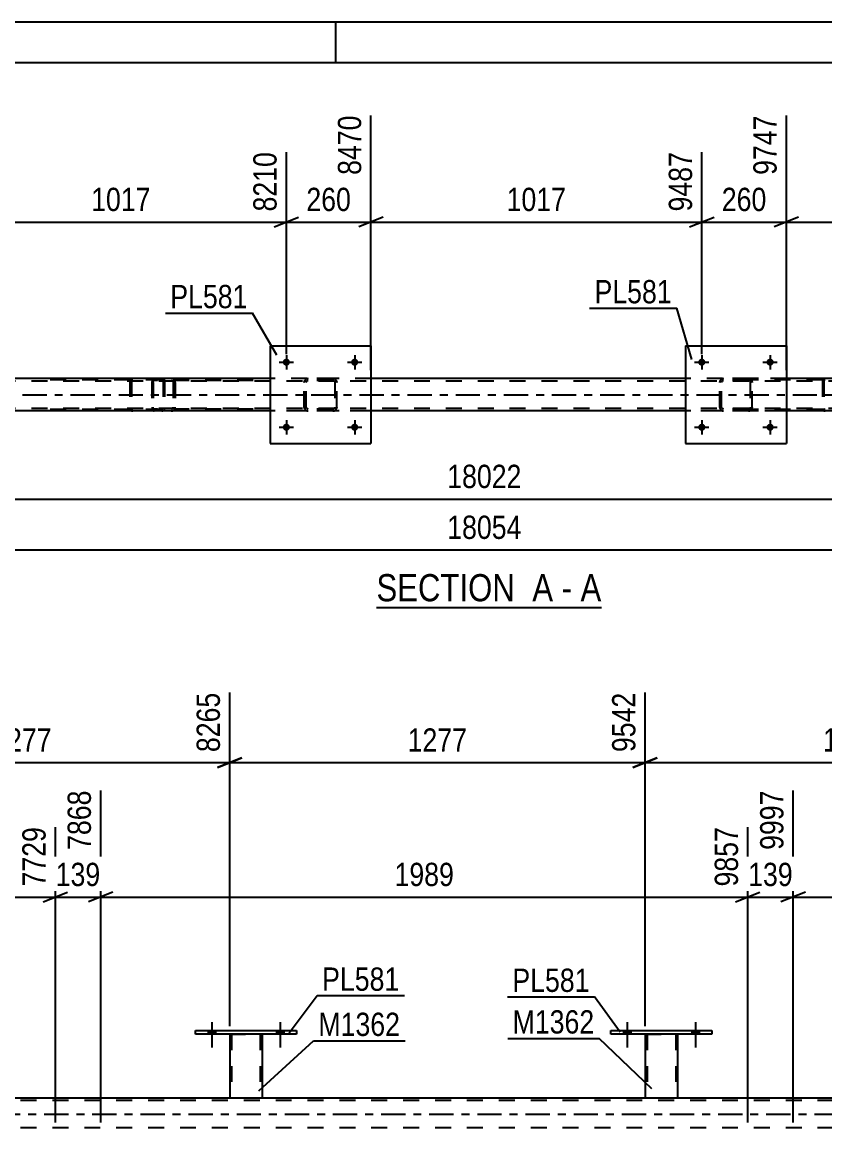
# Model space of a CAD drawing. Header units: millimetres. Extents: x 0 to 841, y 0 to 594.
# Drawn here: x 382.4 to 481.1, y 458 to 594 of the extents above; entities that cross this region are included whole.
import ezdxf

# ---------------------------------------------------------------- set-up
doc = ezdxf.new("R2010")
doc.units = ezdxf.units.MM
doc.linetypes.add('DXK_LINE_DOT2', pattern=[3.9198, 1.9599, -1.9599])
doc.linetypes.add('DXK_LINE_DOT3', pattern=[5.9187, 2.979, -0.9799, 0.9799, -0.9799])
doc.styles.add('Arial Narrow', font='ARIALN.TTF', dxfattribs={"height": 0.2})

# ---------------------------------------------------------------- blocks, each defined once
blk = doc.blocks.new('Unknown-318884928-1133')
at = {"color": 5, "linetype": 'Continuous'}
for p, q in [((841, 594), (0, 594)), ((421, 589), (421, 594)), ((836, 589), (5, 589))]:
    blk.add_line(p, q, dxfattribs=at)
blk = doc.blocks.new('Unknown-318884928-11 - 2854')
at = {"color": 6, "linetype": 'Continuous'}
blk.add_line((425.98, 522.01), (453.63, 522.01), dxfattribs=at)
at = {"color": 0, "linetype": 'Continuous'}
for points in [[(444.09, 522.76), (444.09, 526.26), (425.98, 526.26), (425.98, 522.76)], [(447.69, 522.76), (447.69, 526.26), (445.14, 526.26), (445.14, 522.76)], [(450.02, 522.76), (450.02, 526.26), (448.74, 526.26), (448.74, 522.76)], [(453.63, 522.76), (453.63, 526.26), (451.07, 526.26), (451.07, 522.76)]]:
    blk.add_wipeout(points, dxfattribs=at)
at = {"color": 7, "linetype": 'Continuous', "style": 'Arial Narrow'}
for s, p in [('SECTION ', (425.98, 522.76)), ('A', (445.14, 522.76)), ('A', (451.07, 522.76)), ('-', (448.74, 522.76))]:
    blk.add_text(s, height=3.34, dxfattribs=at).set_placement(p)
blk = doc.blocks.new('Bolt-318884928-2862 - 2854')
at = {"linetype": 'Continuous'}
for points in [[(415.34, 544.17, -1), (414.46, 544.17, -1)], [(423.74, 544.17, -1), (422.86, 544.17, -1)]]:
    blk.add_hatch(color=1, dxfattribs=at).paths.add_polyline_path(points)
at = {"color": 1, "linetype": 'Continuous'}
for p, q in [((414.02, 544.17), (415.78, 544.17)), ((414.9, 545.05), (414.9, 543.29)), ((422.42, 544.17), (424.18, 544.17)), ((423.3, 545.05), (423.3, 543.29))]:
    blk.add_line(p, q, dxfattribs=at)
blk = doc.blocks.new('Bolt-318884928-2863 - 2854')
at = {"linetype": 'Continuous'}
for points in [[(415.34, 552.17, -1), (414.46, 552.17, -1)], [(423.74, 552.17, -1), (422.86, 552.17, -1)]]:
    blk.add_hatch(color=1, dxfattribs=at).paths.add_polyline_path(points)
at = {"color": 1, "linetype": 'Continuous'}
for p, q in [((414.9, 553.05), (414.9, 551.29)), ((423.3, 553.05), (423.3, 551.29)), ((414.02, 552.17), (415.78, 552.17)), ((422.42, 552.17), (424.18, 552.17))]:
    blk.add_line(p, q, dxfattribs=at)
blk = doc.blocks.new('Bolt-318884928-2864 - 2854')
at = {"linetype": 'Continuous'}
for points in [[(466.42, 544.17, -1), (465.54, 544.17, -1)], [(474.82, 544.17, -1), (473.94, 544.17, -1)]]:
    blk.add_hatch(color=1, dxfattribs=at).paths.add_polyline_path(points)
at = {"color": 1, "linetype": 'Continuous'}
for p, q in [((465.1, 544.17), (466.86, 544.17)), ((465.98, 545.05), (465.98, 543.29)), ((473.5, 544.17), (475.26, 544.17)), ((474.38, 545.05), (474.38, 543.29))]:
    blk.add_line(p, q, dxfattribs=at)
blk = doc.blocks.new('Bolt-318884928-2865 - 2854')
at = {"linetype": 'Continuous'}
for points in [[(466.42, 552.17, -1), (465.54, 552.17, -1)], [(474.82, 552.17, -1), (473.94, 552.17, -1)]]:
    blk.add_hatch(color=1, dxfattribs=at).paths.add_polyline_path(points)
at = {"color": 1, "linetype": 'Continuous'}
for p, q in [((465.98, 553.05), (465.98, 551.29)), ((474.38, 553.05), (474.38, 551.29)), ((465.1, 552.17), (466.86, 552.17)), ((473.5, 552.17), (475.26, 552.17))]:
    blk.add_line(p, q, dxfattribs=at)
blk = doc.blocks.new('Part-318884928-2891 - 2854')
at = {"color": 7, "linetype": 'DXK_LINE_DOT2'}
for p, q in [((417.1, 549.69), (417.14, 549.87)), ((417.14, 549.87), (417.1, 549.69)), ((417.1, 546.65), (417.1, 549.69)), ((417.34, 549.69), (417.36, 549.78)), ((417.34, 546.65), (417.34, 549.69)), ((417.36, 549.78), (417.41, 549.86)), ((417.4, 550.13), (417.58, 550.17)), ((417.58, 550.17), (417.4, 550.13)), ((417.41, 549.86), (417.49, 549.91)), ((417.49, 549.91), (417.58, 549.93)), ((420.62, 550.17), (417.58, 550.17)), ((420.62, 549.93), (417.58, 549.93)), ((420.62, 550.17), (420.8, 550.13)), ((420.8, 550.13), (420.62, 550.17)), ((420.62, 549.93), (420.71, 549.91)), ((420.71, 549.91), (420.79, 549.86)), ((420.79, 549.86), (420.84, 549.78)), ((420.84, 549.78), (420.86, 549.69)), ((420.86, 549.69), (420.86, 546.65)), ((421.06, 549.87), (421.1, 549.69)), ((421.1, 549.69), (421.06, 549.87)), ((421.1, 546.65), (421.1, 549.69)), ((417.14, 546.46), (417.1, 546.65)), ((417.1, 546.65), (417.14, 546.46)), ((417.36, 546.55), (417.34, 546.65)), ((417.41, 546.48), (417.36, 546.55)), ((417.58, 546.17), (417.4, 546.2)), ((417.4, 546.2), (417.58, 546.17)), ((417.49, 546.42), (417.41, 546.48)), ((417.58, 546.41), (417.49, 546.42)), ((420.62, 546.41), (417.58, 546.41)), ((420.62, 546.17), (417.58, 546.17)), ((420.71, 546.42), (420.62, 546.41)), ((420.8, 546.2), (420.62, 546.17)), ((420.62, 546.17), (420.8, 546.2)), ((420.79, 546.48), (420.71, 546.42)), ((420.84, 546.55), (420.79, 546.48)), ((420.86, 546.65), (420.84, 546.55)), ((421.1, 546.65), (421.06, 546.46)), ((421.06, 546.46), (421.1, 546.65))]:
    blk.add_line(p, q, dxfattribs=at)
at = {"color": 7, "linetype": 'DXK_LINE_DOT3'}
blk.add_line((419.1, 548.17), (419.1, 548.17), dxfattribs=at)
at = {"color": 7, "linetype": 'DXK_LINE_DOT2'}
for centre, start, end in [((417.58, 549.69), 112.5, 157.5), ((417.58, 549.69), 112.5, 157.5), ((420.62, 549.69), 22.5, 67.5), ((420.62, 549.69), 22.5, 67.5), ((417.58, 546.65), 202.5, 247.5), ((417.58, 546.65), 202.5, 247.5), ((420.62, 546.65), 292.5, 337.5), ((420.62, 546.65), 292.5, 337.5)]:
    blk.add_arc(centre, 0.48, start, end, dxfattribs=at)
blk = doc.blocks.new('Part-318884928-2896 - 2854')
at = {"color": 2, "linetype": 'Continuous'}
for p, q in [((412.9, 554.17), (412.9, 542.17)), ((412.9, 554.17), (425.3, 554.17)), ((425.3, 554.17), (425.3, 542.17)), ((412.9, 542.17), (425.3, 542.17))]:
    blk.add_line(p, q, dxfattribs=at)
blk = doc.blocks.new('Part-318884928-2897 - 2854')
at = {"color": 7, "linetype": 'DXK_LINE_DOT2'}
for p, q in [((468.18, 549.69), (468.22, 549.87)), ((468.22, 549.87), (468.18, 549.69)), ((468.18, 546.65), (468.18, 549.69)), ((468.42, 549.69), (468.44, 549.78)), ((468.42, 546.65), (468.42, 549.69)), ((468.44, 549.78), (468.49, 549.86)), ((468.48, 550.13), (468.66, 550.17)), ((468.66, 550.17), (468.48, 550.13)), ((468.49, 549.86), (468.57, 549.91)), ((468.57, 549.91), (468.66, 549.93)), ((471.7, 550.17), (468.66, 550.17)), ((471.7, 549.93), (468.66, 549.93)), ((471.7, 550.17), (471.88, 550.13)), ((471.88, 550.13), (471.7, 550.17)), ((471.7, 549.93), (471.79, 549.91)), ((471.79, 549.91), (471.87, 549.86)), ((471.87, 549.86), (471.92, 549.78)), ((471.92, 549.78), (471.94, 549.69)), ((471.94, 549.69), (471.94, 546.65)), ((472.14, 549.87), (472.18, 549.69)), ((472.18, 549.69), (472.14, 549.87)), ((472.18, 546.65), (472.18, 549.69)), ((468.22, 546.46), (468.18, 546.65)), ((468.18, 546.65), (468.22, 546.46)), ((468.44, 546.55), (468.42, 546.65)), ((468.49, 546.48), (468.44, 546.55)), ((468.66, 546.17), (468.48, 546.2)), ((468.48, 546.2), (468.66, 546.17)), ((468.57, 546.42), (468.49, 546.48)), ((468.66, 546.41), (468.57, 546.42)), ((471.7, 546.41), (468.66, 546.41)), ((471.7, 546.17), (468.66, 546.17)), ((471.79, 546.42), (471.7, 546.41)), ((471.88, 546.2), (471.7, 546.17)), ((471.7, 546.17), (471.88, 546.2)), ((471.87, 546.48), (471.79, 546.42)), ((471.92, 546.55), (471.87, 546.48)), ((471.94, 546.65), (471.92, 546.55)), ((472.18, 546.65), (472.14, 546.46)), ((472.14, 546.46), (472.18, 546.65))]:
    blk.add_line(p, q, dxfattribs=at)
at = {"color": 7, "linetype": 'DXK_LINE_DOT3'}
blk.add_line((470.18, 548.17), (470.18, 548.17), dxfattribs=at)
at = {"color": 7, "linetype": 'DXK_LINE_DOT2'}
for centre, start, end in [((468.66, 549.69), 112.5, 157.5), ((468.66, 549.69), 112.5, 157.5), ((471.7, 549.69), 22.5, 67.5), ((471.7, 549.69), 22.5, 67.5), ((468.66, 546.65), 202.5, 247.5), ((468.66, 546.65), 202.5, 247.5), ((471.7, 546.65), 292.5, 337.5), ((471.7, 546.65), 292.5, 337.5)]:
    blk.add_arc(centre, 0.48, start, end, dxfattribs=at)
blk = doc.blocks.new('Part-318884928-2902 - 2854')
at = {"color": 2, "linetype": 'Continuous'}
for p, q in [((463.98, 554.17), (463.98, 542.17)), ((463.98, 554.17), (476.38, 554.17)), ((476.38, 554.17), (476.38, 542.17)), ((463.98, 542.17), (476.38, 542.17))]:
    blk.add_line(p, q, dxfattribs=at)
blk = doc.blocks.new('Part-318884928-2976 - 2854')
at = {"color": 7, "linetype": 'DXK_LINE_DOT2'}
for p, q in [((399.59, 550.17), (384.26, 550.17)), ((399.59, 550.01), (384.26, 550.01)), ((395.7, 549.97), (395.67, 549.85)), ((395.67, 549.85), (395.67, 546.49)), ((395.84, 549.85), (395.85, 549.91)), ((395.84, 549.85), (395.84, 546.49)), ((395.85, 549.91), (395.89, 549.96)), ((396.01, 550.17), (395.88, 550.14)), ((395.89, 549.96), (395.95, 549.99)), ((395.95, 549.99), (396.01, 550.01)), ((399.72, 550.14), (399.59, 550.17)), ((399.59, 550.01), (399.65, 549.99)), ((399.65, 549.99), (399.68, 549.98)), ((399.68, 549.98), (399.71, 549.96)), ((399.71, 549.96), (399.74, 549.91)), ((399.74, 549.91), (399.76, 549.85)), ((399.76, 549.85), (399.76, 546.49)), ((399.93, 549.85), (399.9, 549.97)), ((399.93, 549.85), (399.93, 546.49)), ((399.59, 546.33), (384.26, 546.33)), ((399.59, 546.17), (384.26, 546.17)), ((395.67, 546.49), (395.7, 546.36)), ((395.85, 546.43), (395.84, 546.49)), ((395.89, 546.37), (395.85, 546.43)), ((395.88, 546.19), (396.01, 546.17)), ((395.95, 546.34), (395.89, 546.37)), ((396.01, 546.33), (395.95, 546.34)), ((399.59, 546.33), (399.65, 546.34)), ((399.59, 546.17), (399.72, 546.19)), ((399.65, 546.34), (399.68, 546.35)), ((399.68, 546.35), (399.71, 546.37)), ((399.74, 546.43), (399.71, 546.37)), ((399.76, 546.49), (399.74, 546.43)), ((399.9, 546.36), (399.93, 546.49))]:
    blk.add_line(p, q, dxfattribs=at)
for centre, start, end in [((396, 549.83), 110.7583, 155.68), ((399.6, 549.83), 24.32, 69.2417), ((396, 546.5), 204.32, 249.2417)]:
    blk.add_arc(centre, 0.331, start, end, dxfattribs=at)
blk = doc.blocks.new('Part-318884928-2977 - 2854')
at = {"color": 7, "linetype": 'DXK_LINE_DOT2'}
for p, q in [((484.72, 550.17), (469.39, 550.17)), ((484.72, 550.01), (469.39, 550.01)), ((480.83, 549.97), (480.8, 549.85)), ((480.8, 549.85), (480.8, 546.49)), ((480.97, 549.85), (480.99, 549.91)), ((480.97, 549.85), (480.97, 546.49)), ((480.99, 549.91), (481.02, 549.96)), ((481.14, 550.17), (481.01, 550.14)), ((481.02, 549.96), (481.08, 549.99)), ((481.08, 549.99), (481.14, 550.01)), ((484.85, 550.14), (484.72, 550.17)), ((484.72, 550.01), (484.79, 549.99)), ((484.79, 549.99), (484.81, 549.98)), ((484.81, 549.98), (484.84, 549.96)), ((484.84, 549.96), (484.88, 549.91)), ((484.88, 549.91), (484.89, 549.85)), ((484.89, 549.85), (484.89, 546.49)), ((485.06, 549.85), (485.04, 549.97)), ((485.06, 549.85), (485.06, 546.49)), ((484.72, 546.33), (469.39, 546.33)), ((484.72, 546.17), (469.39, 546.17)), ((480.8, 546.49), (480.83, 546.36)), ((480.99, 546.43), (480.97, 546.49)), ((481.02, 546.37), (480.99, 546.43)), ((481.01, 546.19), (481.14, 546.17)), ((481.08, 546.34), (481.02, 546.37)), ((481.14, 546.33), (481.08, 546.34)), ((484.72, 546.33), (484.79, 546.34)), ((484.72, 546.17), (484.85, 546.19)), ((484.79, 546.34), (484.81, 546.35)), ((484.81, 546.35), (484.84, 546.37)), ((484.88, 546.43), (484.84, 546.37)), ((484.89, 546.49), (484.88, 546.43)), ((485.04, 546.36), (485.06, 546.49))]:
    blk.add_line(p, q, dxfattribs=at)
for centre, start, end in [((481.13, 549.83), 110.7583, 155.68), ((484.73, 549.83), 24.32, 69.2417), ((481.13, 546.5), 204.32, 249.2417)]:
    blk.add_arc(centre, 0.331, start, end, dxfattribs=at)
blk = doc.blocks.new('Part-318884928-3016 - 2854')
at = {"color": 7, "linetype": 'DXK_LINE_DOT2'}
for p, q in [((398.4, 549.87), (398.38, 549.69)), ((398.38, 549.69), (398.38, 546.65)), ((398.46, 550.03), (398.4, 549.87)), ((398.55, 550.13), (398.46, 550.03)), ((398.52, 549.69), (398.53, 549.78)), ((398.52, 549.69), (398.52, 546.65)), ((398.53, 549.78), (398.55, 549.86)), ((398.65, 550.17), (398.55, 550.13)), ((398.55, 549.86), (398.6, 549.91)), ((398.6, 549.91), (398.65, 549.93)), ((410.81, 550.17), (398.65, 550.17)), ((410.81, 549.93), (398.65, 549.93)), ((399.93, 549.93), (399.93, 550.17)), ((400.93, 550.13), (400.74, 550.17)), ((400.74, 549.93), (400.84, 549.91)), ((400.84, 549.91), (400.92, 549.86)), ((400.92, 549.86), (400.97, 549.78)), ((400.97, 549.78), (400.99, 549.69)), ((400.99, 549.69), (400.99, 546.65)), ((401.23, 549.77), (401.21, 549.87)), ((401.24, 549.69), (401.23, 549.77)), ((401.24, 549.69), (401.24, 546.65)), ((398.38, 546.65), (398.4, 546.46)), ((398.4, 546.46), (398.46, 546.31)), ((398.46, 546.31), (398.55, 546.2)), ((398.53, 546.55), (398.52, 546.65)), ((398.55, 546.48), (398.53, 546.55)), ((398.6, 546.42), (398.55, 546.48)), ((398.55, 546.2), (398.65, 546.17)), ((398.65, 546.41), (398.6, 546.42)), ((410.81, 546.41), (398.65, 546.41)), ((410.81, 546.17), (398.65, 546.17)), ((399.93, 546.17), (399.93, 546.41)), ((400.84, 546.42), (400.74, 546.41)), ((400.74, 546.17), (400.93, 546.2)), ((400.92, 546.48), (400.84, 546.42)), ((400.97, 546.55), (400.92, 546.48)), ((400.97, 546.55), (400.98, 546.58)), ((400.98, 546.58), (400.99, 546.65)), ((401.21, 546.46), (401.23, 546.56)), ((401.23, 546.56), (401.24, 546.65))]:
    blk.add_line(p, q, dxfattribs=at)
blk.add_arc((400.76, 549.67), 0.492, 23.8494, 68.8059, dxfattribs=at)
blk = doc.blocks.new('Part-318884928-3064 - 2854')
at = {"color": 7, "linetype": 'DXK_LINE_DOT2'}
for p, q in [((750.06, 549.85), (86.52, 549.85)), ((425.3, 550.17), (412.9, 550.17)), ((476.38, 550.17), (463.98, 550.17)), ((750.06, 546.49), (86.52, 546.49)), ((750.06, 546.17), (106.42, 546.17)), ((425.3, 546.17), (412.9, 546.17)), ((476.38, 546.17), (463.98, 546.17))]:
    blk.add_line(p, q, dxfattribs=at)
at = {"color": 2, "linetype": 'Continuous'}
for p, q in [((412.9, 550.17), (374.22, 550.17)), ((463.98, 550.17), (425.3, 550.17)), ((515.06, 550.17), (476.38, 550.17)), ((412.9, 546.17), (374.22, 546.17)), ((463.98, 546.17), (425.3, 546.17)), ((515.06, 546.17), (476.38, 546.17))]:
    blk.add_line(p, q, dxfattribs=at)
at = {"color": 7, "linetype": 'DXK_LINE_DOT3'}
blk.add_line((86.52, 548.17), (750.06, 548.17), dxfattribs=at)
blk = doc.blocks.new('Part-318884928-4201 - 3851')
at = {"color": 7, "linetype": 'DXK_LINE_DOT2'}
for p, q in [((407.93, 469.51), (411.93, 469.51)), ((407.93, 469.5), (407.93, 469.51)), ((407.93, 469.51), (407.93, 469.5)), ((408.17, 469.51), (408.17, 461.67)), ((411.69, 469.51), (411.69, 461.67)), ((411.93, 469.51), (411.93, 469.5)), ((411.93, 469.5), (411.93, 469.51)), ((411.63, 461.67), (411.67, 461.67)), ((411.63, 461.67), (411.67, 461.67)), ((411.67, 461.67), (411.69, 461.67)), ((411.67, 461.67), (411.69, 461.67))]:
    blk.add_line(p, q, dxfattribs=at)
at = {"color": 2, "linetype": 'Continuous'}
for p, q in [((407.93, 469.5), (407.93, 461.67)), ((411.93, 469.5), (411.93, 461.67)), ((407.93, 461.67), (411.93, 461.67))]:
    blk.add_line(p, q, dxfattribs=at)
blk = doc.blocks.new('Bolt-318884928-4127 - 3851')
at = {"linetype": 'Continuous'}
for points in [[(405.29, 469.5), (406.17, 469.5), (406.17, 469.98), (405.29, 469.98)], [(413.69, 469.5), (414.57, 469.5), (414.57, 469.98), (413.69, 469.98)]]:
    blk.add_hatch(color=1, dxfattribs=at).paths.add_polyline_path(points)
at = {"color": 1, "linetype": 'Continuous'}
for p, q in [((405.73, 470.98), (405.73, 467.86)), ((414.13, 470.98), (414.13, 467.86)), ((405.29, 469.98), (405.29, 469.5)), ((406.17, 469.98), (406.17, 469.5)), ((413.69, 469.98), (413.69, 469.5)), ((414.57, 469.98), (414.57, 469.5))]:
    blk.add_line(p, q, dxfattribs=at)
blk = doc.blocks.new('Part-318884928-3918 - 3851')
at = {"color": 7, "linetype": 'DXK_LINE_DOT2'}
for p, q in [((740.89, 461.34), (77.35, 461.34)), ((740.89, 457.98), (77.35, 457.98))]:
    blk.add_line(p, q, dxfattribs=at)
at = {"color": 2, "linetype": 'Continuous'}
blk.add_line((635.04, 461.66), (277.05, 461.66), dxfattribs=at)
at = {"color": 7, "linetype": 'DXK_LINE_DOT3'}
blk.add_line((77.35, 459.66), (740.89, 459.66), dxfattribs=at)
blk = doc.blocks.new('Bolt-318884928-4126 - 3851')
at = {"linetype": 'Continuous'}
for points in [[(405.29, 469.5), (406.17, 469.5), (406.17, 469.98), (405.29, 469.98)], [(413.69, 469.5), (414.57, 469.5), (414.57, 469.98), (413.69, 469.98)]]:
    blk.add_hatch(color=1, dxfattribs=at).paths.add_polyline_path(points)
at = {"color": 1, "linetype": 'Continuous'}
for p, q in [((405.73, 470.98), (405.73, 467.86)), ((414.13, 470.98), (414.13, 467.86)), ((405.29, 469.98), (405.29, 469.5)), ((406.17, 469.98), (406.17, 469.5)), ((413.69, 469.98), (413.69, 469.5)), ((414.57, 469.98), (414.57, 469.5))]:
    blk.add_line(p, q, dxfattribs=at)
blk = doc.blocks.new('Part-318884928-4133 - 3851')
at = {"color": 7, "linetype": 'DXK_LINE_DOT2'}
for p, q in [((459.01, 469.51), (463.01, 469.51)), ((459.01, 469.5), (459.01, 469.51)), ((459.01, 469.51), (459.01, 469.5)), ((459.25, 469.51), (459.25, 461.67)), ((462.77, 469.51), (462.77, 461.67)), ((463.01, 469.51), (463.01, 469.5)), ((463.01, 469.5), (463.01, 469.51)), ((462.71, 461.67), (462.75, 461.67)), ((462.71, 461.67), (462.75, 461.67)), ((462.75, 461.67), (462.77, 461.67)), ((462.75, 461.67), (462.77, 461.67))]:
    blk.add_line(p, q, dxfattribs=at)
at = {"color": 2, "linetype": 'Continuous'}
for p, q in [((459.01, 469.5), (459.01, 461.67)), ((463.01, 469.5), (463.01, 461.67)), ((459.01, 461.67), (463.01, 461.67))]:
    blk.add_line(p, q, dxfattribs=at)
blk = doc.blocks.new('Part-318884928-4138 - 3851')
at = {"color": 2, "linetype": 'Continuous'}
for p, q in [((454.81, 469.98), (467.21, 469.98)), ((454.81, 469.5), (454.81, 469.98)), ((467.21, 469.5), (454.81, 469.5)), ((467.21, 469.98), (467.21, 469.5))]:
    blk.add_line(p, q, dxfattribs=at)
blk = doc.blocks.new('Bolt-318884928-4277 - 3851')
at = {"linetype": 'Continuous'}
for points in [[(456.37, 469.5), (457.25, 469.5), (457.25, 469.98), (456.37, 469.98)], [(464.77, 469.5), (465.65, 469.5), (465.65, 469.98), (464.77, 469.98)]]:
    blk.add_hatch(color=1, dxfattribs=at).paths.add_polyline_path(points)
at = {"color": 1, "linetype": 'Continuous'}
for p, q in [((456.81, 470.98), (456.81, 467.86)), ((465.21, 470.98), (465.21, 467.86)), ((456.37, 469.98), (456.37, 469.5)), ((457.25, 469.98), (457.25, 469.5)), ((464.77, 469.98), (464.77, 469.5)), ((465.65, 469.98), (465.65, 469.5))]:
    blk.add_line(p, q, dxfattribs=at)
blk = doc.blocks.new('Bolt-318884928-4278 - 3851')
at = {"linetype": 'Continuous'}
for points in [[(456.37, 469.5), (457.25, 469.5), (457.25, 469.98), (456.37, 469.98)], [(464.77, 469.5), (465.65, 469.5), (465.65, 469.98), (464.77, 469.98)]]:
    blk.add_hatch(color=1, dxfattribs=at).paths.add_polyline_path(points)
at = {"color": 1, "linetype": 'Continuous'}
for p, q in [((456.81, 470.98), (456.81, 467.86)), ((465.21, 470.98), (465.21, 467.86)), ((456.37, 469.98), (456.37, 469.5)), ((457.25, 469.98), (457.25, 469.5)), ((464.77, 469.98), (464.77, 469.5)), ((465.65, 469.98), (465.65, 469.5))]:
    blk.add_line(p, q, dxfattribs=at)
blk = doc.blocks.new('Part-318884928-4288 - 3851')
at = {"color": 2, "linetype": 'Continuous'}
for p, q in [((403.73, 469.98), (416.13, 469.98)), ((403.73, 469.5), (403.73, 469.98)), ((416.13, 469.5), (403.73, 469.5)), ((416.13, 469.98), (416.13, 469.5))]:
    blk.add_line(p, q, dxfattribs=at)
blk = doc.blocks.new('StraightDimension-318884928-13037 - 2854')
at = {"color": 7, "linetype": 'Continuous'}
for p, q in [((476.38, 551.17), (476.38, 582.52)), ((465.98, 553.17), (465.98, 578.02)), ((464.48, 568.81), (467.48, 570.01)), ((477.88, 570.01), (474.88, 568.81)), ((465.98, 569.41), (476.38, 569.41))]:
    blk.add_line(p, q, dxfattribs=at)
at = {"color": 0}
blk.add_wipeout([(474.52, 570.16), (474.52, 574.36), (467.84, 574.36), (467.84, 570.16)], dxfattribs=at)
at = {"color": 3, "style": 'Arial Narrow'}
blk.add_text('260', height=2.863, dxfattribs=at).set_placement((468.44, 570.76))
at = {"color": 0, "linetype": 'Continuous'}
blk.add_wipeout([(475.78, 583.12), (471.58, 583.12), (471.58, 574.61), (475.78, 574.61)], dxfattribs=at)
at = {"color": 3, "linetype": 'Continuous', "style": 'Arial Narrow'}
blk.add_text('9747', height=2.863, rotation=90.0002, dxfattribs=at).set_placement((475.18, 575.21))
blk = doc.blocks.new('StraightDimension-318884928-3112 - 2854')
at = {"color": 7, "linetype": 'Continuous'}
blk.add_line((85.88, 529.08), (792.62, 529.08), dxfattribs=at)
at = {"color": 0}
blk.add_wipeout([(444.42, 529.83), (444.42, 534.03), (434.08, 534.03), (434.08, 529.83)], dxfattribs=at)
at = {"color": 3, "style": 'Arial Narrow'}
blk.add_text('18054', height=2.863, dxfattribs=at).set_placement((434.68, 530.43))
blk = doc.blocks.new('StraightDimension-318884928-3680 - 2854')
at = {"color": 7, "linetype": 'Continuous'}
blk.add_line((86.52, 535.34), (791.98, 535.34), dxfattribs=at)
at = {"color": 0}
blk.add_wipeout([(444.42, 536.09), (444.42, 540.29), (434.08, 540.29), (434.08, 536.09)], dxfattribs=at)
at = {"color": 3, "style": 'Arial Narrow'}
blk.add_text('18022', height=2.863, dxfattribs=at).set_placement((434.68, 536.69))
blk = doc.blocks.new('StraightDimension-318884928-13036 - 2854')
at = {"color": 7, "linetype": 'Continuous'}
for p, q in [((476.38, 551.17), (476.38, 582.52)), ((517.06, 553.17), (517.06, 579.85)), ((477.88, 570.01), (474.88, 568.81)), ((515.56, 568.81), (518.56, 570.01)), ((476.38, 569.41), (517.06, 569.41))]:
    blk.add_line(p, q, dxfattribs=at)
at = {"color": 0}
blk.add_wipeout([(500.98, 570.16), (500.98, 574.36), (492.46, 574.36), (492.46, 570.16)], dxfattribs=at)
at = {"color": 3, "style": 'Arial Narrow'}
blk.add_text('1017', height=2.863, dxfattribs=at).set_placement((493.06, 570.76))
at = {"color": 0, "linetype": 'Continuous'}
blk.add_wipeout([(516.46, 580.45), (512.26, 580.45), (512.26, 570.11), (516.46, 570.11)], dxfattribs=at)
at = {"color": 3, "linetype": 'Continuous', "style": 'Arial Narrow'}
blk.add_text('10764', height=2.863, rotation=90.0002, dxfattribs=at).set_placement((515.86, 570.71))
blk = doc.blocks.new('StraightDimension-318884928-13038 - 2854')
at = {"color": 7, "linetype": 'Continuous'}
for p, q in [((425.3, 551.17), (425.3, 582.52)), ((465.98, 553.17), (465.98, 578.02)), ((426.8, 570.01), (423.8, 568.81)), ((464.48, 568.81), (467.48, 570.01)), ((425.3, 569.41), (465.98, 569.41))]:
    blk.add_line(p, q, dxfattribs=at)
at = {"color": 0}
blk.add_wipeout([(449.9, 570.16), (449.9, 574.36), (441.38, 574.36), (441.38, 570.16)], dxfattribs=at)
at = {"color": 3, "style": 'Arial Narrow'}
blk.add_text('1017', height=2.863, dxfattribs=at).set_placement((441.98, 570.76))
at = {"color": 0, "linetype": 'Continuous'}
blk.add_wipeout([(465.38, 578.62), (461.18, 578.62), (461.18, 570.11), (465.38, 570.11)], dxfattribs=at)
at = {"color": 3, "linetype": 'Continuous', "style": 'Arial Narrow'}
blk.add_text('9487', height=2.863, rotation=90.0002, dxfattribs=at).set_placement((464.78, 570.71))
blk = doc.blocks.new('StraightDimension-318884928-13039 - 2854')
at = {"color": 7, "linetype": 'Continuous'}
for p, q in [((425.3, 551.17), (425.3, 582.52)), ((414.9, 553.17), (414.9, 578.02)), ((413.4, 568.81), (416.4, 570.01)), ((426.8, 570.01), (423.8, 568.81)), ((414.9, 569.41), (425.3, 569.41))]:
    blk.add_line(p, q, dxfattribs=at)
at = {"color": 0}
blk.add_wipeout([(423.44, 570.16), (423.44, 574.36), (416.76, 574.36), (416.76, 570.16)], dxfattribs=at)
at = {"color": 3, "style": 'Arial Narrow'}
blk.add_text('260', height=2.863, dxfattribs=at).set_placement((417.36, 570.76))
at = {"color": 0, "linetype": 'Continuous'}
blk.add_wipeout([(424.7, 583.12), (420.5, 583.12), (420.5, 574.61), (424.7, 574.61)], dxfattribs=at)
at = {"color": 3, "linetype": 'Continuous', "style": 'Arial Narrow'}
blk.add_text('8470', height=2.863, rotation=90.0002, dxfattribs=at).set_placement((424.1, 575.21))
blk = doc.blocks.new('StraightDimension-318884928-13040 - 2854')
at = {"color": 7, "linetype": 'Continuous'}
for p, q in [((374.22, 551.17), (374.22, 582.52)), ((414.9, 553.17), (414.9, 578.02)), ((375.72, 570.01), (372.72, 568.81)), ((413.4, 568.81), (416.4, 570.01)), ((374.22, 569.41), (414.9, 569.41))]:
    blk.add_line(p, q, dxfattribs=at)
at = {"color": 0}
blk.add_wipeout([(398.82, 570.16), (398.82, 574.36), (390.3, 574.36), (390.3, 570.16)], dxfattribs=at)
at = {"color": 3, "style": 'Arial Narrow'}
blk.add_text('1017', height=2.863, dxfattribs=at).set_placement((390.9, 570.76))
at = {"color": 0, "linetype": 'Continuous'}
blk.add_wipeout([(414.3, 578.62), (410.1, 578.62), (410.1, 570.11), (414.3, 570.11)], dxfattribs=at)
at = {"color": 3, "linetype": 'Continuous', "style": 'Arial Narrow'}
blk.add_text('8210', height=2.863, rotation=90.0002, dxfattribs=at).set_placement((413.7, 570.71))
blk = doc.blocks.new('StraightDimension-318884928-4493 - 3851')
at = {"color": 7, "linetype": 'Continuous'}
for p, q in [((477.21, 458.66), (477.21, 499.49)), ((556.77, 458.66), (556.77, 496.82)), ((478.71, 486.98), (475.71, 485.78)), ((555.27, 485.78), (558.27, 486.98)), ((477.21, 486.38), (556.77, 486.38))]:
    blk.add_line(p, q, dxfattribs=at)
at = {"color": 0}
blk.add_wipeout([(521.24, 487.13), (521.24, 491.33), (512.73, 491.33), (512.73, 487.13)], dxfattribs=at)
at = {"color": 3, "style": 'Arial Narrow'}
blk.add_text('1989', height=2.863, dxfattribs=at).set_placement((513.33, 487.73))
at = {"color": 0, "linetype": 'Continuous'}
blk.add_wipeout([(556.17, 497.42), (551.97, 497.42), (551.97, 487.08), (556.17, 487.08)], dxfattribs=at)
at = {"color": 3, "linetype": 'Continuous', "style": 'Arial Narrow'}
blk.add_text('11985', height=2.863, rotation=90.0002, dxfattribs=at).set_placement((555.57, 487.68))
blk = doc.blocks.new('StraightDimension-318884928-4531 - 3851')
at = {"color": 7, "linetype": 'Continuous'}
for p, q in [((392.07, 458.66), (392.07, 499.49)), ((471.63, 458.66), (471.63, 494.99)), ((393.57, 486.98), (390.57, 485.78)), ((470.13, 485.78), (473.13, 486.98)), ((392.07, 486.38), (471.63, 486.38))]:
    blk.add_line(p, q, dxfattribs=at)
at = {"color": 0}
blk.add_wipeout([(436.11, 487.13), (436.11, 491.33), (427.6, 491.33), (427.6, 487.13)], dxfattribs=at)
at = {"color": 3, "style": 'Arial Narrow'}
blk.add_text('1989', height=2.863, dxfattribs=at).set_placement((428.2, 487.73))
at = {"color": 0, "linetype": 'Continuous'}
blk.add_wipeout([(471.03, 495.59), (466.83, 495.59), (466.83, 487.08), (471.03, 487.08)], dxfattribs=at)
at = {"color": 3, "linetype": 'Continuous', "style": 'Arial Narrow'}
blk.add_text('9857', height=2.863, rotation=90.0002, dxfattribs=at).set_placement((470.43, 487.68))
blk = doc.blocks.new('StraightDimension-318884928-4569 - 3851')
at = {"color": 7, "linetype": 'Continuous'}
for p, q in [((306.94, 458.66), (306.94, 499.49)), ((386.5, 458.66), (386.5, 494.99)), ((308.44, 486.98), (305.44, 485.78)), ((385, 485.78), (388, 486.98)), ((306.94, 486.38), (386.5, 486.38))]:
    blk.add_line(p, q, dxfattribs=at)
at = {"color": 0}
blk.add_wipeout([(350.97, 487.13), (350.97, 491.33), (342.46, 491.33), (342.46, 487.13)], dxfattribs=at)
at = {"color": 3, "style": 'Arial Narrow'}
blk.add_text('1989', height=2.863, dxfattribs=at).set_placement((343.06, 487.73))
at = {"color": 0, "linetype": 'Continuous'}
blk.add_wipeout([(385.9, 495.59), (381.7, 495.59), (381.7, 487.08), (385.9, 487.08)], dxfattribs=at)
at = {"color": 3, "linetype": 'Continuous', "style": 'Arial Narrow'}
blk.add_text('7729', height=2.863, rotation=90.0002, dxfattribs=at).set_placement((385.3, 487.68))
blk = doc.blocks.new('StraightDimension-318884928-14214 - 3851')
at = {"color": 7, "linetype": 'Continuous'}
for p, q in [((356.85, 470.51), (356.85, 511.52)), ((407.93, 470.51), (407.93, 511.52)), ((358.35, 503.51), (355.35, 502.31)), ((406.43, 502.31), (409.43, 503.51)), ((356.85, 502.91), (407.93, 502.91))]:
    blk.add_line(p, q, dxfattribs=at)
at = {"color": 0}
blk.add_wipeout([(386.64, 503.66), (386.64, 507.86), (378.13, 507.86), (378.13, 503.66)], dxfattribs=at)
at = {"color": 3, "style": 'Arial Narrow'}
blk.add_text('1277', height=2.863, dxfattribs=at).set_placement((378.73, 504.26))
at = {"color": 0, "linetype": 'Continuous'}
blk.add_wipeout([(407.33, 512.12), (403.13, 512.12), (403.13, 503.61), (407.33, 503.61)], dxfattribs=at)
at = {"color": 3, "linetype": 'Continuous', "style": 'Arial Narrow'}
blk.add_text('8265', height=2.863, rotation=90.0002, dxfattribs=at).set_placement((406.73, 504.21))
blk = doc.blocks.new('StraightDimension-318884928-4512 - 3851')
at = {"color": 7, "linetype": 'Continuous'}
for p, q in [((477.21, 458.66), (477.21, 499.49)), ((471.63, 458.66), (471.63, 494.99)), ((470.13, 485.78), (473.13, 486.98)), ((478.71, 486.98), (475.71, 485.78)), ((471.63, 486.38), (477.21, 486.38))]:
    blk.add_line(p, q, dxfattribs=at)
at = {"color": 0}
blk.add_wipeout([(477.76, 487.13), (477.76, 491.33), (471.08, 491.33), (471.08, 487.13)], dxfattribs=at)
at = {"color": 3, "style": 'Arial Narrow'}
blk.add_text('139', height=2.863, dxfattribs=at).set_placement((471.68, 487.73))
at = {"color": 0, "linetype": 'Continuous'}
blk.add_wipeout([(476.61, 500.09), (472.41, 500.09), (472.41, 491.58), (476.61, 491.58)], dxfattribs=at)
at = {"color": 3, "linetype": 'Continuous', "style": 'Arial Narrow'}
blk.add_text('9997', height=2.863, rotation=90.0002, dxfattribs=at).set_placement((476.01, 492.18))
blk = doc.blocks.new('StraightDimension-318884928-4550 - 3851')
at = {"color": 7, "linetype": 'Continuous'}
for p, q in [((392.07, 458.66), (392.07, 499.49)), ((386.5, 458.66), (386.5, 494.99)), ((385, 485.78), (388, 486.98)), ((393.57, 486.98), (390.57, 485.78)), ((386.5, 486.38), (392.07, 486.38))]:
    blk.add_line(p, q, dxfattribs=at)
at = {"color": 0}
blk.add_wipeout([(392.63, 487.13), (392.63, 491.33), (385.94, 491.33), (385.94, 487.13)], dxfattribs=at)
at = {"color": 3, "style": 'Arial Narrow'}
blk.add_text('139', height=2.863, dxfattribs=at).set_placement((386.54, 487.73))
at = {"color": 0, "linetype": 'Continuous'}
blk.add_wipeout([(391.47, 500.09), (387.27, 500.09), (387.27, 491.58), (391.47, 491.58)], dxfattribs=at)
at = {"color": 3, "linetype": 'Continuous', "style": 'Arial Narrow'}
blk.add_text('7868', height=2.863, rotation=90.0002, dxfattribs=at).set_placement((390.87, 492.18))
blk = doc.blocks.new('StraightDimension-318884928-14212 - 3851')
at = {"color": 7, "linetype": 'Continuous'}
for p, q in [((510.09, 470.51), (510.09, 513.35)), ((459.01, 470.51), (459.01, 511.52)), ((460.51, 503.51), (457.51, 502.31)), ((508.59, 502.31), (511.59, 503.51)), ((459.01, 502.91), (510.09, 502.91))]:
    blk.add_line(p, q, dxfattribs=at)
at = {"color": 0}
blk.add_wipeout([(488.81, 503.66), (488.81, 507.86), (480.29, 507.86), (480.29, 503.66)], dxfattribs=at)
at = {"color": 3, "style": 'Arial Narrow'}
blk.add_text('1277', height=2.863, dxfattribs=at).set_placement((480.89, 504.26))
at = {"color": 0, "linetype": 'Continuous'}
blk.add_wipeout([(509.49, 513.95), (505.29, 513.95), (505.29, 503.61), (509.49, 503.61)], dxfattribs=at)
at = {"color": 3, "linetype": 'Continuous', "style": 'Arial Narrow'}
blk.add_text('10819', height=2.863, rotation=90.0002, dxfattribs=at).set_placement((508.89, 504.21))
blk = doc.blocks.new('StraightDimension-318884928-14213 - 3851')
at = {"color": 7, "linetype": 'Continuous'}
for p, q in [((407.93, 470.51), (407.93, 511.52)), ((459.01, 470.51), (459.01, 511.52)), ((409.43, 503.51), (406.43, 502.31)), ((457.51, 502.31), (460.51, 503.51)), ((407.93, 502.91), (459.01, 502.91))]:
    blk.add_line(p, q, dxfattribs=at)
at = {"color": 0}
blk.add_wipeout([(437.72, 503.66), (437.72, 507.86), (429.21, 507.86), (429.21, 503.66)], dxfattribs=at)
at = {"color": 3, "style": 'Arial Narrow'}
blk.add_text('1277', height=2.863, dxfattribs=at).set_placement((429.81, 504.26))
at = {"color": 0, "linetype": 'Continuous'}
blk.add_wipeout([(458.41, 512.12), (454.21, 512.12), (454.21, 503.61), (458.41, 503.61)], dxfattribs=at)
at = {"color": 3, "linetype": 'Continuous', "style": 'Arial Narrow'}
blk.add_text('9542', height=2.863, rotation=90.0002, dxfattribs=at).set_placement((457.81, 504.21))
blk = doc.blocks.new('Mark-318884928-2892 - 2854')
at = {"color": 0}
blk.add_wipeout([(410.13, 558.81), (410.13, 561.81), (400.63, 561.81), (400.63, 558.81)], dxfattribs=at)
blk.add_wipeout([(410.13, 558.81), (410.13, 561.81), (400.63, 561.81), (400.63, 558.81)], dxfattribs=at)
at = {"color": 30, "linetype": 'Continuous'}
for p in [(400.03, 558.21), (413.73, 553.02)]:
    blk.add_line(p, (410.73, 558.21), dxfattribs=at)
at = {"color": 3, "style": 'Arial Narrow'}
blk.add_text('PL581', height=2.863, dxfattribs=at).set_placement((400.63, 558.81))
blk = doc.blocks.new('Mark-318884928-2898 - 2854')
at = {"color": 0}
blk.add_wipeout([(462.29, 559.41), (462.29, 562.41), (452.79, 562.41), (452.79, 559.41)], dxfattribs=at)
blk.add_wipeout([(462.29, 559.41), (462.29, 562.41), (452.79, 562.41), (452.79, 559.41)], dxfattribs=at)
at = {"color": 30, "linetype": 'Continuous'}
for p in [(452.19, 558.81), (464.77, 552.49)]:
    blk.add_line(p, (462.89, 558.81), dxfattribs=at)
at = {"color": 3, "style": 'Arial Narrow'}
blk.add_text('PL581', height=2.863, dxfattribs=at).set_placement((452.79, 559.41))
blk = doc.blocks.new('Mark-318884928-4129 - 3851')
at = {"color": 0}
blk.add_wipeout([(452.77, 469.59), (452.77, 472.59), (442.72, 472.59), (442.72, 469.59)], dxfattribs=at)
blk.add_wipeout([(452.77, 469.59), (452.77, 472.59), (442.72, 472.59), (442.72, 469.59)], dxfattribs=at)
at = {"color": 30, "linetype": 'Continuous'}
for p in [(442.12, 468.99), (459.82, 462.78)]:
    blk.add_line(p, (453.37, 468.99), dxfattribs=at)
at = {"color": 3, "style": 'Arial Narrow'}
blk.add_text('M1362', height=2.863, dxfattribs=at).set_placement((442.72, 469.59))
blk = doc.blocks.new('Mark-318884928-4134 - 3851')
at = {"color": 0}
blk.add_wipeout([(452.19, 474.71), (452.19, 477.71), (442.69, 477.71), (442.69, 474.71)], dxfattribs=at)
blk.add_wipeout([(452.19, 474.71), (452.19, 477.71), (442.69, 477.71), (442.69, 474.71)], dxfattribs=at)
at = {"color": 30, "linetype": 'Continuous'}
for p in [(442.09, 474.11), (455.93, 469.77)]:
    blk.add_line(p, (452.79, 474.11), dxfattribs=at)
at = {"color": 3, "style": 'Arial Narrow'}
blk.add_text('PL581', height=2.863, dxfattribs=at).set_placement((442.69, 474.71))
blk = doc.blocks.new('Mark-318884928-4197 - 3851')
at = {"color": 0}
blk.add_wipeout([(428.89, 469.29), (428.89, 472.29), (418.84, 472.29), (418.84, 469.29)], dxfattribs=at)
blk.add_wipeout([(428.89, 469.29), (428.89, 472.29), (418.84, 472.29), (418.84, 469.29)], dxfattribs=at)
at = {"color": 30, "linetype": 'Continuous'}
for p, q in [((411.52, 462.56), (418.24, 468.69)), ((418.24, 468.69), (429.49, 468.69))]:
    blk.add_line(p, q, dxfattribs=at)
at = {"color": 3, "style": 'Arial Narrow'}
blk.add_text('M1362', height=2.863, dxfattribs=at).set_placement((418.84, 469.29))
blk = doc.blocks.new('Mark-318884928-4284 - 3851')
at = {"color": 0}
blk.add_wipeout([(428.81, 474.85), (428.81, 477.85), (419.3, 477.85), (419.3, 474.85)], dxfattribs=at)
blk.add_wipeout([(428.81, 474.85), (428.81, 477.85), (419.3, 477.85), (419.3, 474.85)], dxfattribs=at)
at = {"color": 30, "linetype": 'Continuous'}
for p, q in [((415.25, 469.69), (418.7, 474.25)), ((418.7, 474.25), (429.41, 474.25))]:
    blk.add_line(p, q, dxfattribs=at)
at = {"color": 3, "style": 'Arial Narrow'}
blk.add_text('PL581', height=2.863, dxfattribs=at).set_placement((419.3, 474.85))

msp = doc.modelspace()

# ---------------------------------------------------------------- block references
for name in ['Unknown-318884928-1133', 'Part-318884928-2896 - 2854', 'Part-318884928-2902 - 2854', 'Bolt-318884928-2863 - 2854', 'Bolt-318884928-2865 - 2854', 'Part-318884928-3064 - 2854', 'Part-318884928-2976 - 2854', 'Part-318884928-3016 - 2854', 'Part-318884928-2891 - 2854', 'Part-318884928-2897 - 2854', 'Part-318884928-2977 - 2854', 'Bolt-318884928-2862 - 2854', 'Bolt-318884928-2864 - 2854', 'Bolt-318884928-4127 - 3851', 'Bolt-318884928-4126 - 3851', 'Bolt-318884928-4277 - 3851', 'Bolt-318884928-4278 - 3851', 'Part-318884928-4288 - 3851', 'Part-318884928-4201 - 3851', 'Part-318884928-4138 - 3851', 'Part-318884928-4133 - 3851', 'Part-318884928-3918 - 3851']:
    msp.add_blockref(name, (0, 0))

# ---------------------------------------------------------------- next in the draw order: block references
for name in ['StraightDimension-318884928-13037 - 2854', 'Unknown-318884928-11 - 2854', 'StraightDimension-318884928-4569 - 3851', 'StraightDimension-318884928-4531 - 3851', 'StraightDimension-318884928-4493 - 3851']:
    msp.add_blockref(name, (0, 0))

# ---------------------------------------------------------------- next in the draw order: block references
for name in ['StraightDimension-318884928-13038 - 2854', 'StraightDimension-318884928-13036 - 2854', 'StraightDimension-318884928-3112 - 2854', 'StraightDimension-318884928-14214 - 3851', 'StraightDimension-318884928-4512 - 3851']:
    msp.add_blockref(name, (0, 0))

# ---------------------------------------------------------------- next in the draw order: block references
for name in ['StraightDimension-318884928-13039 - 2854', 'Mark-318884928-2898 - 2854', 'StraightDimension-318884928-3680 - 2854', 'StraightDimension-318884928-14212 - 3851', 'StraightDimension-318884928-4550 - 3851']:
    msp.add_blockref(name, (0, 0))

# ---------------------------------------------------------------- next in the draw order: block references
for name in ['StraightDimension-318884928-13040 - 2854', 'StraightDimension-318884928-14213 - 3851']:
    msp.add_blockref(name, (0, 0))

# ---------------------------------------------------------------- next in the draw order: block references
for name in ['Mark-318884928-2892 - 2854', 'Mark-318884928-4197 - 3851', 'Mark-318884928-4129 - 3851']:
    msp.add_blockref(name, (0, 0))

# ---------------------------------------------------------------- next in the draw order: block references
for name in ['Mark-318884928-4284 - 3851', 'Mark-318884928-4134 - 3851']:
    msp.add_blockref(name, (0, 0))

doc.saveas('drawing.dxf')
